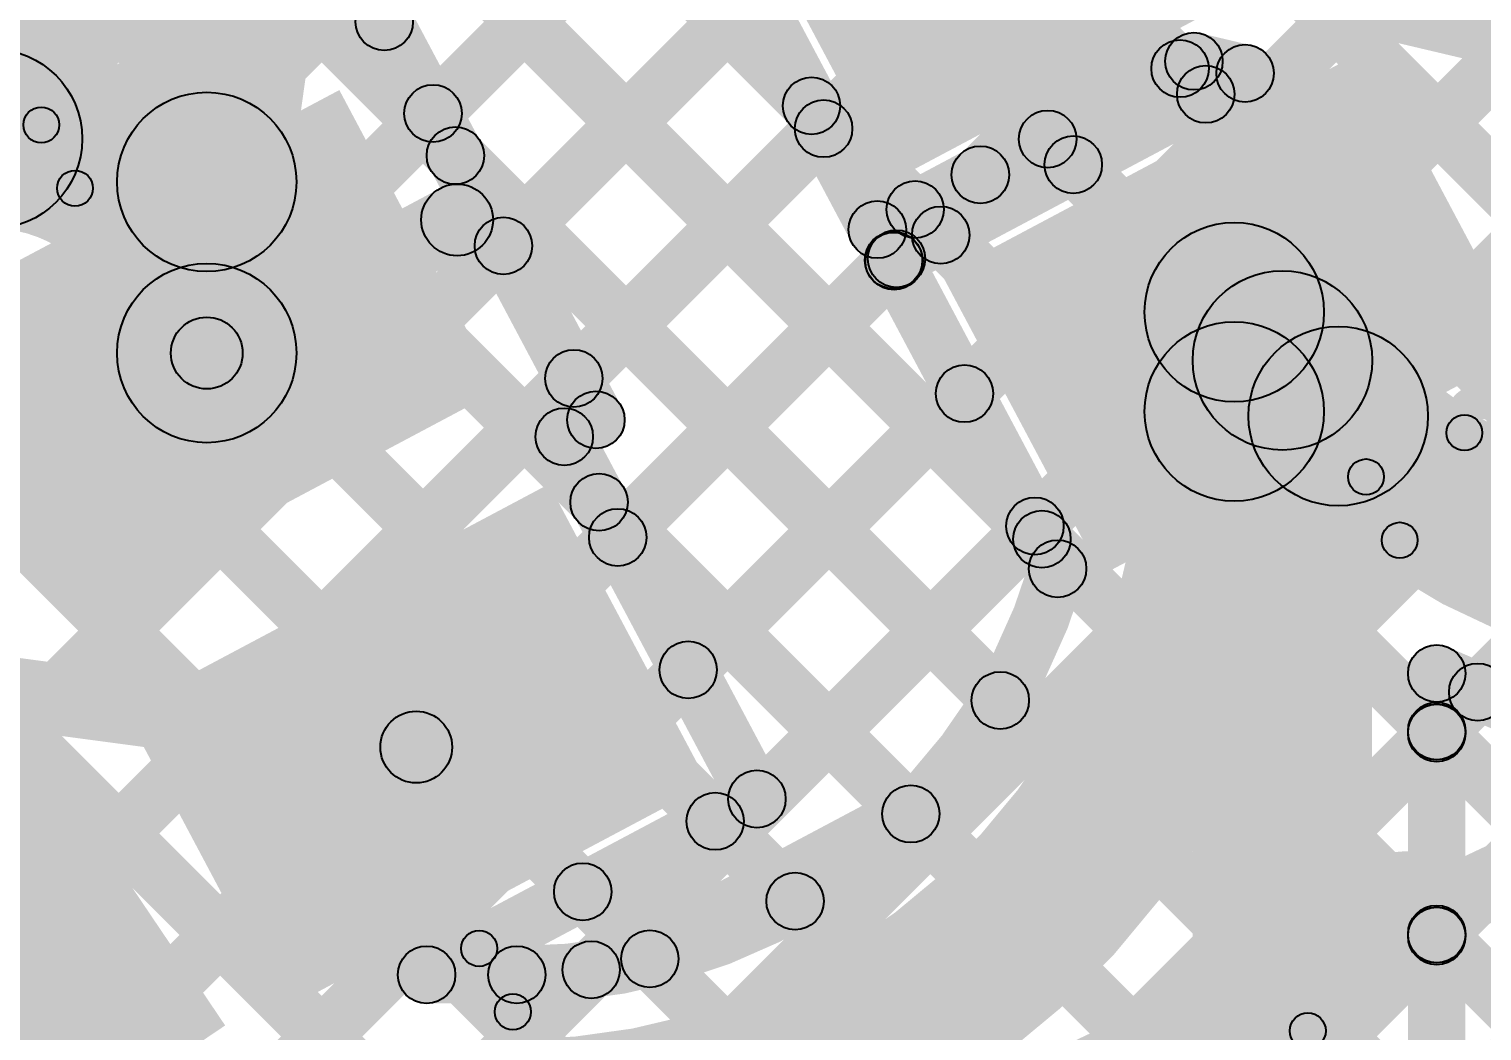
# Model space of a CAD drawing. Header units: millimetres. Extents: x -2.17 to 2.17, y -2.17 to 2.17.
# Drawn here: x -0.9004 to -0.6979, y 1.4671 to 1.6067 of the extents above; entities that cross this region are included whole.
import ezdxf

# ---------------------------------------------------------------- set-up
doc = ezdxf.new("R2010")
doc.units = ezdxf.units.MM
doc.header["$MEASUREMENT"] = 0
for name, color, linetype in [('BottomLayer', 5, 'Continuous'), ('Mechanical2', 216, 'Continuous'), ('TopLayer', 1, 'Continuous'), ('TopOverlay', 2, 'Continuous'), ('TopPaste', 8, 'Continuous'), ('TopSolder', 216, 'Continuous')]:
    doc.layers.add(name, color=color, linetype=linetype)

# ---------------------------------------------------------------- blocks, each defined once
blk = doc.blocks.new('WS2812B_M____117')
at = {"layer": 'TopSolder'}
blk.add_hatch(color=216, dxfattribs=at).paths.add_polyline_path([(0.03104, 0.05479), (0.09809, 0.05479), (0.09809, 0.00742), (0.03104, 0.00742)])
blk = doc.blocks.new('WS2812B_M____118')
at = {"layer": 'TopLayer'}
for points in [[(-0.09409, 0.05079), (-0.03504, 0.05079), (-0.03504, 0.01142), (-0.09409, 0.01142)], [(0.03504, 0.05079), (0.09409, 0.05079), (0.09409, 0.01142), (0.03504, 0.01142)], [(-0.09409, -0.01142), (-0.03504, -0.01142), (-0.03504, -0.05079), (-0.09409, -0.05079)], [(0.03504, -0.01142), (0.09409, -0.01142), (0.09409, -0.05079), (0.03504, -0.05079)]]:
    blk.add_hatch(color=1, dxfattribs=at).paths.add_polyline_path(points)
at = {"layer": 'TopOverlay'}
h = blk.add_hatch(color=2, dxfattribs=at)
edge = h.paths.add_edge_path()
edge.add_arc((-0.07, 0.07), 0.0025, 0, 360)
h = blk.add_hatch(color=2, dxfattribs=at)
edge = h.paths.add_edge_path()
edge.add_arc((-0.07, 0.07), 0.0025, 0, 360)
for points in [[(0.07, 0.0725), (0.07, 0.0675), (-0.07, 0.0675), (-0.07, 0.0725)], [(-0.0675, 0.06), (-0.0725, 0.06), (-0.0725, 0.07), (-0.0675, 0.07)], [(0.0725, 0.06), (0.0675, 0.06), (0.0675, 0.07), (0.0725, 0.07)], [(0.0725, -0.07), (0.0675, -0.07), (0.0675, -0.06), (0.0725, -0.06)], [(0.07, -0.0675), (0.07, -0.0725), (-0.07, -0.0725), (-0.07, -0.0675)]]:
    blk.add_hatch(color=2, dxfattribs=at).paths.add_polyline_path(points)
h = blk.add_hatch(color=2, dxfattribs=at)
edge = h.paths.add_edge_path()
edge.add_arc((0.07, 0.07), 0.0025, 0, 360)
h = blk.add_hatch(color=2, dxfattribs=at)
edge = h.paths.add_edge_path()
edge.add_arc((0.07, 0.07), 0.0025, 0, 360)
h = blk.add_hatch(color=2, dxfattribs=at)
edge = h.paths.add_edge_path()
edge.add_arc((-0.085, 0.061), 0.0025, 0, 360)
h = blk.add_hatch(color=2, dxfattribs=at)
edge = h.paths.add_edge_path()
edge.add_arc((-0.07, 0.06), 0.0025, 0, 360)
h = blk.add_hatch(color=2, dxfattribs=at)
edge = h.paths.add_edge_path()
edge.add_arc((0.07, 0.06), 0.0025, 0, 360)
h = blk.add_hatch(color=2, dxfattribs=at)
edge = h.paths.add_edge_path()
edge.add_arc((0.07, -0.06), 0.0025, 0, 360)
h = blk.add_hatch(color=2, dxfattribs=at)
edge = h.paths.add_edge_path()
edge.add_arc((0.07, -0.07), 0.0025, 0, 360)
h = blk.add_hatch(color=2, dxfattribs=at)
edge = h.paths.add_edge_path()
edge.add_arc((0.07, -0.07), 0.0025, 0, 360)
at = {"layer": 'TopPaste'}
for points in [[(-0.09409, 0.05079), (-0.03504, 0.05079), (-0.03504, 0.01142), (-0.09409, 0.01142)], [(0.03504, 0.05079), (0.09409, 0.05079), (0.09409, 0.01142), (0.03504, 0.01142)], [(-0.09409, -0.01142), (-0.03504, -0.01142), (-0.03504, -0.05079), (-0.09409, -0.05079)], [(0.03504, -0.01142), (0.09409, -0.01142), (0.09409, -0.05079), (0.03504, -0.05079)]]:
    blk.add_hatch(color=8, dxfattribs=at).paths.add_polyline_path(points)
at = {"layer": 'TopSolder'}
for points in [[(-0.09809, 0.05479), (-0.03104, 0.05479), (-0.03104, 0.00742), (-0.09809, 0.00742)], [(0.03104, 0.05479), (0.09809, 0.05479), (0.09809, 0.00742), (0.03104, 0.00742)], [(-0.09809, -0.00742), (-0.03104, -0.00742), (-0.03104, -0.05479), (-0.09809, -0.05479)], [(0.03104, -0.00742), (0.09809, -0.00742), (0.09809, -0.05479), (0.03104, -0.05479)]]:
    blk.add_hatch(color=216, dxfattribs=at).paths.add_polyline_path(points)
at = {"layer": 'TopOverlay', "const_width": 0.005}
blk.add_lwpolyline([(-0.085, 0.061, 1), (-0.091, 0.061, 1)], format="xyb", close=True, dxfattribs=at)
at = {"layer": 'TopOverlay'}
for centre in [(-0.07, 0.07), (-0.07, 0.07), (0.07, 0.07), (0.07, 0.07), (-0.085, 0.061), (-0.07, 0.06), (0.07, 0.06), (0.07, -0.06), (0.07, -0.07), (0.07, -0.07)]:
    blk.add_circle(centre, 0.0025, dxfattribs=at)
blk = doc.blocks.new('WS2812B_M____119')
at = {"layer": 'TopLayer'}
blk.add_hatch(color=1, dxfattribs=at).paths.add_polyline_path([(-0.09409, 0.05079), (-0.03504, 0.05079), (-0.03504, 0.01142), (-0.09409, 0.01142)])
at = {"layer": 'TopPaste'}
blk.add_hatch(color=8, dxfattribs=at).paths.add_polyline_path([(-0.09409, 0.05079), (-0.03504, 0.05079), (-0.03504, 0.01142), (-0.09409, 0.01142)])
at = {"layer": 'TopSolder'}
blk.add_hatch(color=216, dxfattribs=at).paths.add_polyline_path([(-0.09809, 0.05479), (-0.03104, 0.05479), (-0.03104, 0.00742), (-0.09809, 0.00742)])
blk = doc.blocks.new('C__0402_292')
at = {"layer": 'TopLayer'}
for points in [[(-0.0275, -0.0125), (-0.0275, 0.0125), (-0.0095, 0.0125), (-0.0095, -0.0125)], [(0.0095, -0.0125), (0.0095, 0.0125), (0.0275, 0.0125), (0.0275, -0.0125)]]:
    blk.add_hatch(color=1, dxfattribs=at).paths.add_polyline_path(points)
at = {"layer": 'TopOverlay'}
h = blk.add_hatch(color=2, dxfattribs=at)
edge = h.paths.add_edge_path()
edge.add_arc((-0.031, 0.016), 0.0025, 0, 360)
h = blk.add_hatch(color=2, dxfattribs=at)
edge = h.paths.add_edge_path()
edge.add_arc((-0.031, 0.016), 0.0025, 0, 360)
for points in [[(-0.031, 0.0135), (-0.031, 0.0185), (-0.011, 0.0185), (-0.011, 0.0135)], [(0.011, 0.0135), (0.011, 0.0185), (0.031, 0.0185), (0.031, 0.0135)], [(-0.0335, 0.016), (-0.0285, 0.016), (-0.0285, -0.016), (-0.0335, -0.016)], [(0.0285, 0.016), (0.0335, 0.016), (0.0335, -0.016), (0.0285, -0.016)], [(-0.031, -0.0185), (-0.031, -0.0135), (-0.011, -0.0135), (-0.011, -0.0185)], [(0.011, -0.0185), (0.011, -0.0135), (0.031, -0.0135), (0.031, -0.0185)]]:
    blk.add_hatch(color=2, dxfattribs=at).paths.add_polyline_path(points)
h = blk.add_hatch(color=2, dxfattribs=at)
edge = h.paths.add_edge_path()
edge.add_arc((-0.011, 0.016), 0.0025, 0, 360)
h = blk.add_hatch(color=2, dxfattribs=at)
edge = h.paths.add_edge_path()
edge.add_arc((0.011, 0.016), 0.0025, 0, 360)
h = blk.add_hatch(color=2, dxfattribs=at)
edge = h.paths.add_edge_path()
edge.add_arc((0.031, 0.016), 0.0025, 0, 360)
h = blk.add_hatch(color=2, dxfattribs=at)
edge = h.paths.add_edge_path()
edge.add_arc((0.031, 0.016), 0.0025, 0, 360)
h = blk.add_hatch(color=2, dxfattribs=at)
edge = h.paths.add_edge_path()
edge.add_arc((-0.031, -0.016), 0.0025, 0, 360)
h = blk.add_hatch(color=2, dxfattribs=at)
edge = h.paths.add_edge_path()
edge.add_arc((-0.031, -0.016), 0.0025, 0, 360)
h = blk.add_hatch(color=2, dxfattribs=at)
edge = h.paths.add_edge_path()
edge.add_arc((-0.011, -0.016), 0.0025, 0, 360)
h = blk.add_hatch(color=2, dxfattribs=at)
edge = h.paths.add_edge_path()
edge.add_arc((0.011, -0.016), 0.0025, 0, 360)
h = blk.add_hatch(color=2, dxfattribs=at)
edge = h.paths.add_edge_path()
edge.add_arc((0.031, -0.016), 0.0025, 0, 360)
h = blk.add_hatch(color=2, dxfattribs=at)
edge = h.paths.add_edge_path()
edge.add_arc((0.031, -0.016), 0.0025, 0, 360)
at = {"layer": 'TopPaste'}
for points in [[(-0.0275, -0.0125), (-0.0275, 0.0125), (-0.0095, 0.0125), (-0.0095, -0.0125)], [(0.0095, -0.0125), (0.0095, 0.0125), (0.0275, 0.0125), (0.0275, -0.0125)]]:
    blk.add_hatch(color=8, dxfattribs=at).paths.add_polyline_path(points)
at = {"layer": 'TopSolder'}
for points in [[(-0.02986, -0.01486), (-0.02986, 0.01486), (-0.00714, 0.01486), (-0.00714, -0.01486)], [(0.00714, -0.01486), (0.00714, 0.01486), (0.02986, 0.01486), (0.02986, -0.01486)]]:
    blk.add_hatch(color=216, dxfattribs=at).paths.add_polyline_path(points)
at = {"layer": 'TopOverlay'}
for centre in [(-0.031, 0.016), (-0.031, 0.016), (-0.011, 0.016), (0.011, 0.016), (0.031, 0.016), (0.031, 0.016), (-0.031, -0.016), (-0.031, -0.016), (-0.011, -0.016), (0.011, -0.016), (0.031, -0.016), (0.031, -0.016)]:
    blk.add_circle(centre, 0.0025, dxfattribs=at)

msp = doc.modelspace()

# ---------------------------------------------------------------- hatches: boundary and pattern name
at = {"layer": 'BottomLayer'}
for points in [[(-1.1132, 1.0656), (-1.11886, 1.07126), (-0.13767, 2.05245), (-0.13201, 2.04679)], [(-1.12192, 1.08516), (-1.12758, 1.09082), (-0.16962, 2.04877), (-0.16397, 2.04312)], [(-1.14429, 1.09108), (-1.14994, 1.09674), (-0.20158, 2.0451), (-0.19593, 2.03944)], [(-1.97159, 0.29206), (-1.97725, 0.29772), (-0.23354, 2.04143), (-0.22788, 2.03577)], [(-1.99988, 0.29206), (-2.00553, 0.29772), (-0.2655, 2.03775), (-0.25984, 2.0321)], [(-2.01578, 0.30445), (-2.02143, 0.3101), (-0.29746, 2.03408), (-0.2918, 2.02842)], [(-2.00928, 0.33922), (-2.01494, 0.34488), (-0.32944, 2.03038), (-0.32378, 2.02472)], [(-2.00279, 0.374), (-2.00845, 0.37966), (-0.36457, 2.02354), (-0.35891, 2.01788)], [(-1.9963, 0.40878), (-2.00195, 0.41444), (-0.39969, 2.0167), (-0.39403, 2.01104)], [(-1.9898, 0.44356), (-1.99546, 0.44921), (-0.43481, 2.00986), (-0.42916, 2.0042)], [(-1.98331, 0.47834), (-1.98897, 0.48399), (-0.46994, 2.00302), (-0.46428, 1.99736)], [(-1.97093, 0.51899), (-1.97659, 0.52465), (-0.50506, 1.99618), (-0.49941, 1.99052)], [(-0.93463, 1.81851), (-0.92897, 1.82417), (0.16347, 0.73172), (0.15782, 0.72606)], [(-0.95287, 1.80846), (-0.94721, 1.81412), (0.13519, 0.73172), (0.12953, 0.72606)], [(-0.97111, 1.79842), (-0.96545, 1.80407), (0.1069, 0.73172), (0.10125, 0.72606)], [(-0.98935, 1.78837), (-0.98369, 1.79403), (0.07862, 0.73172), (0.07296, 0.72606)], [(-1.00758, 1.77833), (-1.00193, 1.78398), (-0.68342, 1.46547), (-0.68907, 1.45981)], [(-1.02582, 1.76828), (-1.02017, 1.77394), (-0.69962, 1.45339), (-0.70527, 1.44773)], [(-1.04406, 1.75823), (-1.03841, 1.76389), (-0.70167, 1.42716), (-0.70733, 1.4215)], [(-1.0623, 1.74819), (-1.05664, 1.75385), (-0.70167, 1.39887), (-0.70733, 1.39322)], [(-1.08054, 1.73814), (-1.07488, 1.7438), (-0.70167, 1.37059), (-0.70733, 1.36493)], [(-1.09878, 1.7281), (-1.09312, 1.73375), (-0.70167, 1.3423), (-0.70733, 1.33665)], [(-1.11702, 1.71805), (-1.11136, 1.72371), (-0.70167, 1.31402), (-0.70733, 1.30836)], [(-1.13352, 1.70627), (-1.12786, 1.71193), (-0.70167, 1.28574), (-0.70733, 1.28008)]]:
    msp.add_hatch(color=5, dxfattribs=at).paths.add_polyline_path(points)
at = {"layer": 'TopLayer'}
for points in [[(-0.84125, 1.59211), (-0.8469, 1.59777), (-0.77796, 1.66672), (-0.7723, 1.66106)], [(-0.83644, 1.63546), (-0.83078, 1.64112), (-0.78849, 1.59882), (-0.79414, 1.59317)], [(-0.81261, 1.62753), (-0.80555, 1.63128), (-0.77861, 1.58063), (-0.78568, 1.57687)], [(-0.76274, 1.6173), (-0.76044, 1.62703), (-0.65898, 1.60308), (-0.66128, 1.59335)], [(-0.84807, 1.61881), (-0.84241, 1.62447), (-0.75637, 1.53843), (-0.76203, 1.53277)], [(-0.83143, 1.57365), (-0.83708, 1.57931), (-0.80227, 1.61412), (-0.79662, 1.60846)], [(-0.8544, 1.60584), (-0.84734, 1.6096), (-0.81783, 1.55411), (-0.8249, 1.55035)], [(-0.73893, 1.59832), (-0.73709, 1.60611), (-0.72996, 1.60442), (-0.7318, 1.59664)], [(-0.78027, 1.57522), (-0.78402, 1.58228), (-0.73989, 1.60574), (-0.73614, 1.59868)], [(-0.778, 1.57095), (-0.78175, 1.57801), (-0.73276, 1.60406), (-0.729, 1.597)], [(-0.74277, 1.59836), (-0.73711, 1.60402), (-0.73354, 1.60044), (-0.73919, 1.59479)], [(-0.82161, 1.55518), (-0.82727, 1.56084), (-0.79245, 1.59565), (-0.7868, 1.58999)], [(-0.76123, 1.58854), (-0.75558, 1.5942), (-0.752, 1.59062), (-0.75766, 1.58497)], [(-0.84377, 1.58623), (-0.83812, 1.59189), (-0.76218, 1.51595), (-0.76783, 1.51029)], [(-0.77664, 1.57187), (-0.7823, 1.57752), (-0.7706, 1.58922), (-0.76495, 1.58356)], [(-0.86311, 1.56154), (-0.88811, 1.56154), (-0.88811, 1.58539), (-0.86311, 1.58539)], [(-0.87326, 1.55712), (-0.87796, 1.56595), (-0.84306, 1.58451), (-0.83836, 1.57568)], [(-0.7797, 1.57872), (-0.77404, 1.58438), (-0.77047, 1.58081), (-0.77612, 1.57515)], [(-0.81549, 1.53302), (-0.82114, 1.53868), (-0.78264, 1.57718), (-0.77698, 1.57153)], [(-0.78341, 1.5726), (-0.77634, 1.57636), (-0.75348, 1.53336), (-0.76054, 1.5296)], [(-0.7345, 1.55168), (-0.71683, 1.56936), (-0.70906, 1.56159), (-0.72674, 1.54391)], [(-0.90816, 1.53857), (-0.91286, 1.5474), (-0.87796, 1.56595), (-0.87326, 1.55712)], [(-0.71989, 1.55339), (-0.74489, 1.55339), (-0.74489, 1.56724), (-0.71989, 1.56724)], [(-0.71317, 1.44707), (-0.73817, 1.44707), (-0.73817, 1.56052), (-0.71317, 1.56052)], [(-0.80567, 1.51455), (-0.81133, 1.52021), (-0.77282, 1.55872), (-0.76716, 1.55306)], [(-0.8239, 1.54635), (-0.82766, 1.55342), (-0.82324, 1.55576), (-0.81949, 1.5487)], [(-0.82931, 1.54801), (-0.82225, 1.55176), (-0.79539, 1.50125), (-0.80245, 1.4975)], [(-0.82375, 1.53792), (-0.81809, 1.54358), (-0.77464, 1.50013), (-0.7803, 1.49447)], [(-0.81919, 1.47275), (-0.82485, 1.47841), (-0.763, 1.54025), (-0.75734, 1.5346)], [(-0.94952, 1.51532), (-0.9482, 1.52524), (-0.84575, 1.51157), (-0.84707, 1.50166)], [(-0.70017, 1.46289), (-0.70817, 1.46289), (-0.70817, 1.51688), (-0.70017, 1.51688)], [(-0.70134, 1.50575), (-0.70699, 1.51141), (-0.70128, 1.51712), (-0.69562, 1.51146)], [(-0.70699, 1.50602), (-0.70134, 1.51168), (-0.62055, 1.43089), (-0.6262, 1.42523)], [(-0.70134, 1.47746), (-0.70699, 1.48312), (-0.67953, 1.51059), (-0.67387, 1.50493)], [(-0.8431, 1.47136), (-0.84685, 1.47842), (-0.8008, 1.50291), (-0.79704, 1.49584)], [(-0.80757, 1.49345), (-0.80191, 1.49911), (-0.79077, 1.48797), (-0.79643, 1.48231)], [(-0.82603, 1.48364), (-0.82038, 1.48929), (-0.81102, 1.47994), (-0.81668, 1.47428)], [(-0.70699, 1.47773), (-0.70134, 1.48339), (-0.68366, 1.46572), (-0.68932, 1.46006)], [(-0.84497, 1.47089), (-0.84497, 1.47889), (-0.83239, 1.47889), (-0.83239, 1.47089)]]:
    msp.add_hatch(color=1, dxfattribs=at).paths.add_polyline_path(points)
h = msp.add_hatch(color=1, dxfattribs=at)
edge = h.paths.add_edge_path()
edge.add_arc((-0.85087, 1.60772), 0.004, 0, 360)
h = msp.add_hatch(color=1, dxfattribs=at)
edge = h.paths.add_edge_path()
edge.add_arc((-0.85087, 1.60772), 0.004, 0, 360)
h = msp.add_hatch(color=1, dxfattribs=at)
edge = h.paths.add_edge_path()
edge.add_arc((-0.73801, 1.60221), 0.004, 0, 360)
h = msp.add_hatch(color=1, dxfattribs=at)
edge = h.paths.add_edge_path()
edge.add_arc((-0.73801, 1.60221), 0.004, 0, 360)
h = msp.add_hatch(color=1, dxfattribs=at)
edge = h.paths.add_edge_path()
edge.add_arc((-0.73994, 1.60119), 0.004, 0, 360)
h = msp.add_hatch(color=1, dxfattribs=at)
edge = h.paths.add_edge_path()
edge.add_arc((-0.73088, 1.60053), 0.004, 0, 360)
h = msp.add_hatch(color=1, dxfattribs=at)
edge = h.paths.add_edge_path()
edge.add_arc((-0.73088, 1.60053), 0.004, 0, 360)
h = msp.add_hatch(color=1, dxfattribs=at)
edge = h.paths.add_edge_path()
edge.add_arc((-0.90546, 1.59139), 0.0125, 0, 360)
h = msp.add_hatch(color=1, dxfattribs=at)
edge = h.paths.add_edge_path()
edge.add_arc((-0.90546, 1.59139), 0.0125, 0, 360)
h = msp.add_hatch(color=1, dxfattribs=at)
edge = h.paths.add_edge_path()
edge.add_arc((-0.79131, 1.596), 0.004, 0, 360)
h = msp.add_hatch(color=1, dxfattribs=at)
edge = h.paths.add_edge_path()
edge.add_arc((-0.73636, 1.59761), 0.004, 0, 360)
h = msp.add_hatch(color=1, dxfattribs=at)
edge = h.paths.add_edge_path()
edge.add_arc((-0.87561, 1.58539), 0.0125, 0, 360)
h = msp.add_hatch(color=1, dxfattribs=at)
edge = h.paths.add_edge_path()
edge.add_arc((-0.87561, 1.58539), 0.0125, 0, 360)
h = msp.add_hatch(color=1, dxfattribs=at)
edge = h.paths.add_edge_path()
edge.add_arc((-0.84407, 1.59494), 0.004, 0, 360)
h = msp.add_hatch(color=1, dxfattribs=at)
edge = h.paths.add_edge_path()
edge.add_arc((-0.78963, 1.59282), 0.004, 0, 360)
h = msp.add_hatch(color=1, dxfattribs=at)
edge = h.paths.add_edge_path()
edge.add_arc((-0.7584, 1.59137), 0.004, 0, 360)
h = msp.add_hatch(color=1, dxfattribs=at)
edge = h.paths.add_edge_path()
edge.add_arc((-0.84095, 1.58906), 0.004, 0, 360)
h = msp.add_hatch(color=1, dxfattribs=at)
edge = h.paths.add_edge_path()
edge.add_arc((-0.75483, 1.5878), 0.004, 0, 360)
h = msp.add_hatch(color=1, dxfattribs=at)
edge = h.paths.add_edge_path()
edge.add_arc((-0.76778, 1.58639), 0.004, 0, 360)
h = msp.add_hatch(color=1, dxfattribs=at)
edge = h.paths.add_edge_path()
edge.add_arc((-0.84071, 1.5801), 0.005, 0, 360)
h = msp.add_hatch(color=1, dxfattribs=at)
edge = h.paths.add_edge_path()
edge.add_arc((-0.77687, 1.58155), 0.004, 0, 360)
h = msp.add_hatch(color=1, dxfattribs=at)
edge = h.paths.add_edge_path()
edge.add_arc((-0.78214, 1.57875), 0.004, 0, 360)
h = msp.add_hatch(color=1, dxfattribs=at)
edge = h.paths.add_edge_path()
edge.add_arc((-0.78214, 1.57875), 0.004, 0, 360)
h = msp.add_hatch(color=1, dxfattribs=at)
edge = h.paths.add_edge_path()
edge.add_arc((-0.7733, 1.57798), 0.004, 0, 360)
h = msp.add_hatch(color=1, dxfattribs=at)
edge = h.paths.add_edge_path()
edge.add_arc((-0.83426, 1.57648), 0.004, 0, 360)
h = msp.add_hatch(color=1, dxfattribs=at)
edge = h.paths.add_edge_path()
edge.add_arc((-0.73239, 1.56724), 0.0125, 0, 360)
h = msp.add_hatch(color=1, dxfattribs=at)
edge = h.paths.add_edge_path()
edge.add_arc((-0.73239, 1.56724), 0.0125, 0, 360)
h = msp.add_hatch(color=1, dxfattribs=at)
edge = h.paths.add_edge_path()
edge.add_arc((-0.77987, 1.57448), 0.004, 0, 360)
h = msp.add_hatch(color=1, dxfattribs=at)
edge = h.paths.add_edge_path()
edge.add_arc((-0.77987, 1.57448), 0.004, 0, 360)
h = msp.add_hatch(color=1, dxfattribs=at)
edge = h.paths.add_edge_path()
edge.add_arc((-0.77981, 1.57436), 0.004, 0, 360)
h = msp.add_hatch(color=1, dxfattribs=at)
edge = h.paths.add_edge_path()
edge.add_arc((-0.77947, 1.57469), 0.004, 0, 360)
h = msp.add_hatch(color=1, dxfattribs=at)
edge = h.paths.add_edge_path()
edge.add_arc((-0.87561, 1.56154), 0.0125, 0, 360)
h = msp.add_hatch(color=1, dxfattribs=at)
edge = h.paths.add_edge_path()
edge.add_arc((-0.87561, 1.56154), 0.0125, 0, 360)
h = msp.add_hatch(color=1, dxfattribs=at)
edge = h.paths.add_edge_path()
edge.add_arc((-0.72567, 1.56052), 0.0125, 0, 360)
h = msp.add_hatch(color=1, dxfattribs=at)
edge = h.paths.add_edge_path()
edge.add_arc((-0.72567, 1.56052), 0.0125, 0, 360)
h = msp.add_hatch(color=1, dxfattribs=at)
edge = h.paths.add_edge_path()
edge.add_arc((-0.72567, 1.56052), 0.0125, 0, 360)
h = msp.add_hatch(color=1, dxfattribs=at)
edge = h.paths.add_edge_path()
edge.add_arc((-0.87561, 1.56154), 0.005, 0, 360)
h = msp.add_hatch(color=1, dxfattribs=at)
edge = h.paths.add_edge_path()
edge.add_arc((-0.87561, 1.56154), 0.005, 0, 360)
h = msp.add_hatch(color=1, dxfattribs=at)
edge = h.paths.add_edge_path()
edge.add_arc((-0.73239, 1.55339), 0.0125, 0, 360)
h = msp.add_hatch(color=1, dxfattribs=at)
edge = h.paths.add_edge_path()
edge.add_arc((-0.73239, 1.55339), 0.0125, 0, 360)
h = msp.add_hatch(color=1, dxfattribs=at)
edge = h.paths.add_edge_path()
edge.add_arc((-0.7179, 1.55275), 0.0125, 0, 360)
h = msp.add_hatch(color=1, dxfattribs=at)
edge = h.paths.add_edge_path()
edge.add_arc((-0.7179, 1.55275), 0.0125, 0, 360)
h = msp.add_hatch(color=1, dxfattribs=at)
edge = h.paths.add_edge_path()
edge.add_arc((-0.82444, 1.55801), 0.004, 0, 360)
h = msp.add_hatch(color=1, dxfattribs=at)
edge = h.paths.add_edge_path()
edge.add_arc((-0.76999, 1.55589), 0.004, 0, 360)
h = msp.add_hatch(color=1, dxfattribs=at)
edge = h.paths.add_edge_path()
edge.add_arc((-0.82136, 1.55223), 0.004, 0, 360)
h = msp.add_hatch(color=1, dxfattribs=at)
edge = h.paths.add_edge_path()
edge.add_arc((-0.82136, 1.55223), 0.004, 0, 360)
h = msp.add_hatch(color=1, dxfattribs=at)
edge = h.paths.add_edge_path()
edge.add_arc((-0.82578, 1.54988), 0.004, 0, 360)
h = msp.add_hatch(color=1, dxfattribs=at)
edge = h.paths.add_edge_path()
edge.add_arc((-0.82578, 1.54988), 0.004, 0, 360)
h = msp.add_hatch(color=1, dxfattribs=at)
edge = h.paths.add_edge_path()
edge.add_arc((-0.82092, 1.54075), 0.004, 0, 360)
h = msp.add_hatch(color=1, dxfattribs=at)
edge = h.paths.add_edge_path()
edge.add_arc((-0.76017, 1.53742), 0.004, 0, 360)
h = msp.add_hatch(color=1, dxfattribs=at)
edge = h.paths.add_edge_path()
edge.add_arc((-0.81832, 1.53585), 0.004, 0, 360)
h = msp.add_hatch(color=1, dxfattribs=at)
edge = h.paths.add_edge_path()
edge.add_arc((-0.7592, 1.5356), 0.004, 0, 360)
h = msp.add_hatch(color=1, dxfattribs=at)
edge = h.paths.add_edge_path()
edge.add_arc((-0.75701, 1.53148), 0.004, 0, 360)
h = msp.add_hatch(color=1, dxfattribs=at)
edge = h.paths.add_edge_path()
edge.add_arc((-0.75701, 1.53148), 0.004, 0, 360)
h = msp.add_hatch(color=1, dxfattribs=at)
edge = h.paths.add_edge_path()
edge.add_arc((-0.8085, 1.51738), 0.004, 0, 360)
h = msp.add_hatch(color=1, dxfattribs=at)
edge = h.paths.add_edge_path()
edge.add_arc((-0.70417, 1.51688), 0.004, 0, 360)
h = msp.add_hatch(color=1, dxfattribs=at)
edge = h.paths.add_edge_path()
edge.add_arc((-0.70417, 1.51688), 0.004, 0, 360)
h = msp.add_hatch(color=1, dxfattribs=at)
edge = h.paths.add_edge_path()
edge.add_arc((-0.76501, 1.51312), 0.004, 0, 360)
h = msp.add_hatch(color=1, dxfattribs=at)
edge = h.paths.add_edge_path()
edge.add_arc((-0.69845, 1.51429), 0.004, 0, 360)
h = msp.add_hatch(color=1, dxfattribs=at)
edge = h.paths.add_edge_path()
edge.add_arc((-0.70417, 1.50885), 0.004, 0, 360)
h = msp.add_hatch(color=1, dxfattribs=at)
edge = h.paths.add_edge_path()
edge.add_arc((-0.84641, 1.50662), 0.005, 0, 360)
h = msp.add_hatch(color=1, dxfattribs=at)
edge = h.paths.add_edge_path()
edge.add_arc((-0.70417, 1.50858), 0.004, 0, 360)
h = msp.add_hatch(color=1, dxfattribs=at)
edge = h.paths.add_edge_path()
edge.add_arc((-0.79892, 1.49938), 0.004, 0, 360)
h = msp.add_hatch(color=1, dxfattribs=at)
edge = h.paths.add_edge_path()
edge.add_arc((-0.79892, 1.49938), 0.004, 0, 360)
h = msp.add_hatch(color=1, dxfattribs=at)
edge = h.paths.add_edge_path()
edge.add_arc((-0.77747, 1.4973), 0.004, 0, 360)
h = msp.add_hatch(color=1, dxfattribs=at)
edge = h.paths.add_edge_path()
edge.add_arc((-0.80474, 1.49628), 0.004, 0, 360)
h = msp.add_hatch(color=1, dxfattribs=at)
edge = h.paths.add_edge_path()
edge.add_arc((-0.8232, 1.48646), 0.004, 0, 360)
h = msp.add_hatch(color=1, dxfattribs=at)
edge = h.paths.add_edge_path()
edge.add_arc((-0.7936, 1.48514), 0.004, 0, 360)
h = msp.add_hatch(color=1, dxfattribs=at)
edge = h.paths.add_edge_path()
edge.add_arc((-0.70417, 1.48056), 0.004, 0, 360)
h = msp.add_hatch(color=1, dxfattribs=at)
edge = h.paths.add_edge_path()
edge.add_arc((-0.70417, 1.48029), 0.004, 0, 360)
h = msp.add_hatch(color=1, dxfattribs=at)
edge = h.paths.add_edge_path()
edge.add_arc((-0.81385, 1.47711), 0.004, 0, 360)
h = msp.add_hatch(color=1, dxfattribs=at)
edge = h.paths.add_edge_path()
edge.add_arc((-0.84497, 1.47489), 0.004, 0, 360)
h = msp.add_hatch(color=1, dxfattribs=at)
edge = h.paths.add_edge_path()
edge.add_arc((-0.84497, 1.47489), 0.004, 0, 360)
h = msp.add_hatch(color=1, dxfattribs=at)
edge = h.paths.add_edge_path()
edge.add_arc((-0.83239, 1.47489), 0.004, 0, 360)
h = msp.add_hatch(color=1, dxfattribs=at)
edge = h.paths.add_edge_path()
edge.add_arc((-0.83239, 1.47489), 0.004, 0, 360)
h = msp.add_hatch(color=1, dxfattribs=at)
edge = h.paths.add_edge_path()
edge.add_arc((-0.82202, 1.47558), 0.004, 0, 360)

# ---------------------------------------------------------------- linework, layer by layer
at = {"layer": 'Mechanical2', "const_width": 0.01}
for points in [[(2.16535, 0.001, 1), (-2.16535, 0.001, 1)], [(2.08135, -0.01, 1), (-2.04935, -0.01, 1)], [(1.84055, 0.001, 1), (-1.84055, 0.001, 1)], [(1.6437, 0.001, 1), (-1.6437, 0.001, 1)], [(1.50394, 0, 1), (-1.50394, 0, 1)]]:
    msp.add_lwpolyline(points, format="xyb", close=True, dxfattribs=at)
at = {"layer": 'TopLayer'}
for points, const_width in [([(-0.87561, 1.58539, -0.414214), (-0.77561, 1.68539)], 0.025), ([(-0.85087, 1.60772, -0.332042), (-0.77561, 1.66389)], 0.008), ([(-0.90546, 1.59139, -0.414214), (-0.87561, 1.56154)], 0.025), ([(-0.73239, 1.56724, -0.414214), (-0.72567, 1.56052)], 0.025), ([(-0.73239, 1.55339, -0.414214), (-0.83239, 1.45339)], 0.025), ([(-0.65668, 1.52739, -0.198912), (-0.7179, 1.55275)], 0.025), ([(-0.75701, 1.53148, -0.333585), (-0.83239, 1.47489)], 0.008), ([(-0.65668, 1.50589, -0.114223), (-0.70417, 1.51688)], 0.008)]:
    msp.add_lwpolyline(points, format="xyb", dxfattribs=dict(at, const_width=const_width))
for centre, radius in [((-0.85087, 1.60772), 0.004), ((-0.85087, 1.60772), 0.004), ((-0.73801, 1.60221), 0.004), ((-0.73801, 1.60221), 0.004), ((-0.73994, 1.60119), 0.004), ((-0.73088, 1.60053), 0.004), ((-0.73088, 1.60053), 0.004), ((-0.90546, 1.59139), 0.0125), ((-0.90546, 1.59139), 0.0125), ((-0.79131, 1.596), 0.004), ((-0.73636, 1.59761), 0.004), ((-0.87561, 1.58539), 0.0125), ((-0.87561, 1.58539), 0.0125), ((-0.84407, 1.59494), 0.004), ((-0.78963, 1.59282), 0.004), ((-0.7584, 1.59137), 0.004), ((-0.84095, 1.58906), 0.004), ((-0.75483, 1.5878), 0.004), ((-0.76778, 1.58639), 0.004), ((-0.84071, 1.5801), 0.005), ((-0.77687, 1.58155), 0.004), ((-0.78214, 1.57875), 0.004), ((-0.78214, 1.57875), 0.004), ((-0.7733, 1.57798), 0.004), ((-0.83426, 1.57648), 0.004), ((-0.73239, 1.56724), 0.0125), ((-0.73239, 1.56724), 0.0125), ((-0.77987, 1.57448), 0.004), ((-0.77987, 1.57448), 0.004), ((-0.77981, 1.57436), 0.004), ((-0.77947, 1.57469), 0.004), ((-0.87561, 1.56154), 0.0125), ((-0.87561, 1.56154), 0.0125), ((-0.72567, 1.56052), 0.0125), ((-0.72567, 1.56052), 0.0125), ((-0.72567, 1.56052), 0.0125), ((-0.87561, 1.56154), 0.005), ((-0.87561, 1.56154), 0.005), ((-0.73239, 1.55339), 0.0125), ((-0.73239, 1.55339), 0.0125), ((-0.7179, 1.55275), 0.0125), ((-0.7179, 1.55275), 0.0125), ((-0.82444, 1.55801), 0.004), ((-0.76999, 1.55589), 0.004), ((-0.82136, 1.55223), 0.004), ((-0.82136, 1.55223), 0.004), ((-0.82578, 1.54988), 0.004), ((-0.82578, 1.54988), 0.004), ((-0.82092, 1.54075), 0.004), ((-0.76017, 1.53742), 0.004), ((-0.81832, 1.53585), 0.004), ((-0.7592, 1.5356), 0.004), ((-0.75701, 1.53148), 0.004), ((-0.75701, 1.53148), 0.004), ((-0.8085, 1.51738), 0.004), ((-0.70417, 1.51688), 0.004), ((-0.70417, 1.51688), 0.004), ((-0.76501, 1.51312), 0.004), ((-0.69845, 1.51429), 0.004), ((-0.70417, 1.50885), 0.004), ((-0.84641, 1.50662), 0.005), ((-0.70417, 1.50858), 0.004), ((-0.79892, 1.49938), 0.004), ((-0.79892, 1.49938), 0.004), ((-0.77747, 1.4973), 0.004), ((-0.80474, 1.49628), 0.004), ((-0.8232, 1.48646), 0.004), ((-0.7936, 1.48514), 0.004), ((-0.70417, 1.48056), 0.004), ((-0.70417, 1.48029), 0.004), ((-0.81385, 1.47711), 0.004), ((-0.84497, 1.47489), 0.004), ((-0.84497, 1.47489), 0.004), ((-0.83239, 1.47489), 0.004), ((-0.83239, 1.47489), 0.004), ((-0.82202, 1.47558), 0.004)]:
    msp.add_circle(centre, radius, dxfattribs=at)

# ---------------------------------------------------------------- block references
for name, p, rotation in [('WS2812B_M____117', (-0.611, 1.65039), 201), ('WS2812B_M____118', (-0.804, 1.56439), 208), ('WS2812B_M____119', (-0.985, 1.45839), 214), ('C__0402_292', (-0.742, 1.43839), 28)]:
    msp.add_blockref(name, p, dxfattribs=dict(rotation=rotation))

# ---------------------------------------------------------------- texts
at = {"layer": 'TopOverlay'}
msp.add_text('@', height=0.04, rotation=117, dxfattribs=at).set_placement((-0.678, 1.45439))

doc.saveas('drawing.dxf')
